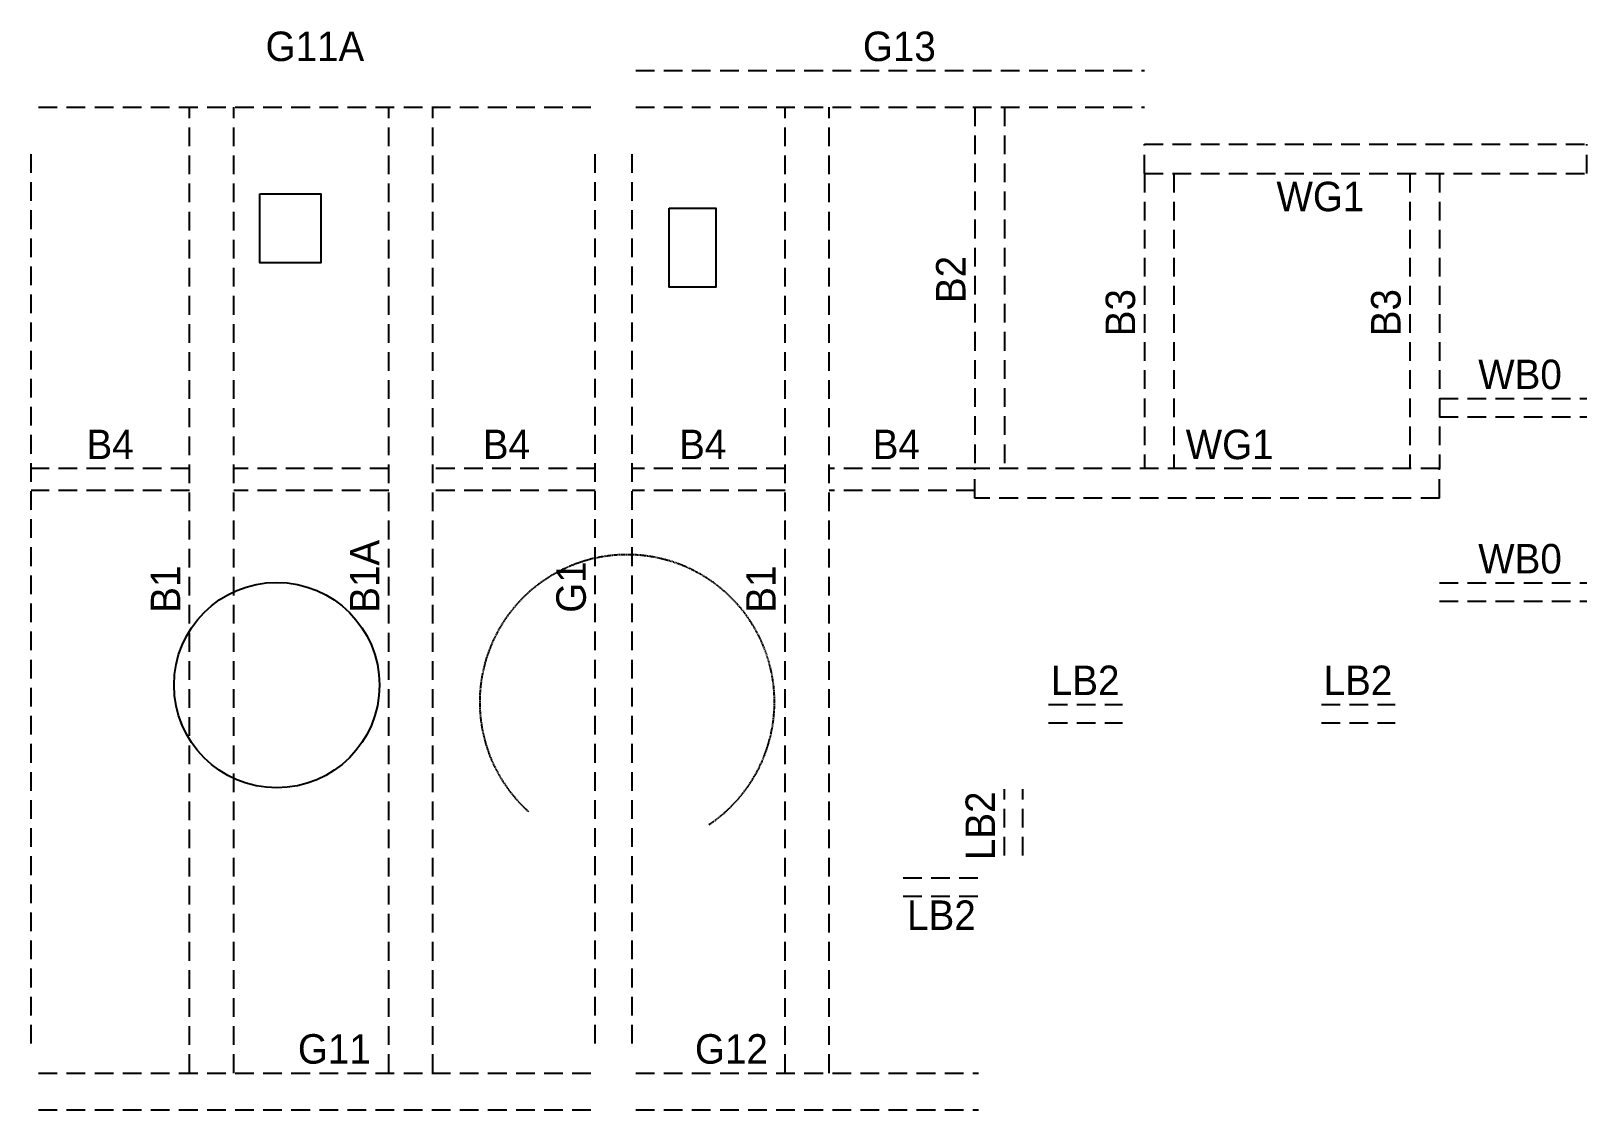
# Model space of a CAD drawing. Header units: millimetres. Extents: x 0 to 21100, y 0 to 14633.
import ezdxf

# ---------------------------------------------------------------- set-up
doc = ezdxf.new("R2010")
doc.units = ezdxf.units.MM
doc.linetypes.add('HIDDENX2', pattern=[19.05, 12.7, -6.35])
for name, color, linetype in [("'S]RC_BEAM", 7, 'HIDDENX2'), ("'S]RC_GIR", 2, 'HIDDENX2'), ("'S]TXT_BEAM", 7, 'Continuous'), ("'S]TXT_GIR", 2, 'Continuous')]:
    doc.layers.add(name, color=color, linetype=linetype)
doc.styles.add('HY울릉도', font='')
doc.styles.get('HY울릉도').set_extended_font_data('Gulim')

msp = doc.modelspace()

# ---------------------------------------------------------------- linework, layer by layer
at = {"layer": "'S]RC_BEAM", "ltscale": 20}
for p, q in [((2150, 500), (2150, 13600)), ((2750, 500), (2750, 13600)), ((4850, 500), (4850, 13600)), ((5450, 500), (5450, 13600)), ((10225, 500), (10225, 13600)), ((10825, 500), (10825, 13600)), ((12800, 13600), (12800, 8700)), ((13200, 13600), (13200, 8700)), ((15100, 12700), (15100, 8700)), ((15500, 12700), (15500, 8700)), ((18700, 12700), (18700, 8700)), ((19100, 12700), (19100, 8700)), ((19100, 9650), (21100, 9650)), ((19100, 9400), (21100, 9400)), ((2150, 8700), (0, 8700)), ((4850, 8700), (2750, 8700)), ((7650, 8700), (5450, 8700)), ((10225, 8700), (8150, 8700)), ((12800, 8700), (10825, 8700)), ((2150, 8400), (0, 8400)), ((4850, 8400), (2750, 8400)), ((7650, 8400), (5450, 8400)), ((10225, 8400), (8150, 8400)), ((12800, 8400), (10825, 8400)), ((19100, 7150), (21100, 7150)), ((19100, 6900), (21100, 6900)), ((13800, 5500), (14800, 5500)), ((17500, 5500), (18500, 5500)), ((13800, 5250), (14800, 5250)), ((17500, 5250), (18500, 5250)), ((13200, 3450), (13200, 4350)), ((13450, 3450), (13450, 4350)), ((11825, 3150), (12875, 3150)), ((11825, 2900), (12875, 2900))]:
    msp.add_line(p, q, dxfattribs=at)
at = {"layer": "'S]RC_GIR", "ltscale": 20}
for p, q in [((8200, 14100), (15100, 14100)), ((100, 13600), (7600, 13600)), ((8200, 13600), (15100, 13600)), ((15100, 13100), (21100, 13100)), ((15100, 12700), (15100, 13100)), ((21100, 12700), (21100, 13100)), ((0, 900), (0, 13050)), ((7650, 900), (7650, 13050)), ((8150, 900), (8150, 13050)), ((15100, 12700), (21100, 12700)), ((19100, 8700), (12800, 8700)), ((12800, 8300), (12800, 8700)), ((19100, 8300), (19100, 8700)), ((19100, 8300), (12800, 8300)), ((100, 500), (7600, 500)), ((8200, 500), (12850, 500)), ((100, 0), (7600, 0)), ((8200, 0), (12850, 0))]:
    msp.add_line(p, q, dxfattribs=at)
at = {"layer": "'S]RC_GIR"}
msp.add_arc((8083, 5532), 1999, 303.7198, 228.0415, dxfattribs=at)
for points in [[(3101, 12427), (3928, 12427), (3928, 11491), (3101, 11491)], [(8653, 12233), (9286, 12233), (9286, 11160), (8653, 11160)]]:
    msp.add_lwpolyline(points, close=True)
msp.add_circle((3331, 5762), 1393)

# ---------------------------------------------------------------- texts
at = {"layer": "'S]TXT_BEAM", "style": 'HY울릉도'}
for s, p in [('B2', (12673, 10944)), ('B3', (14973, 10494)), ('B3', (18573, 10494)), ('B1A', (4723, 6743)), ('B1', (2023, 6743)), ('B1', (10098, 6743)), ('LB2', (13073, 3388))]:
    msp.add_text(s, height=400, rotation=90, dxfattribs=at).set_placement(p)
for s, p in [('WB0', (19626, 9777)), ('B4', (751, 8827)), ('B4', (6126, 8827)), ('B4', (8789, 8827)), ('B4', (11414, 8827)), ('WB0', (19626, 7277)), ('LB2', (13830, 5627)), ('LB2', (17530, 5627)), ('LB2', (11880, 2441))]:
    msp.add_text(s, height=400, dxfattribs=at).set_placement(p)
at = {"layer": "'S]TXT_GIR", "style": 'HY울릉도'}
for s, p in [('G11A', (3180, 14227)), ('G13', (11281, 14227)), ('WG1', (16890, 12190)), ('WG1', (15659, 8827)), ('G11', (3618, 627)), ('G12', (9003, 627))]:
    msp.add_text(s, height=400, dxfattribs=at).set_placement(p)
msp.add_text('G1', height=400, rotation=90, dxfattribs=at).set_placement((7523, 6743))

doc.saveas('drawing.dxf')
